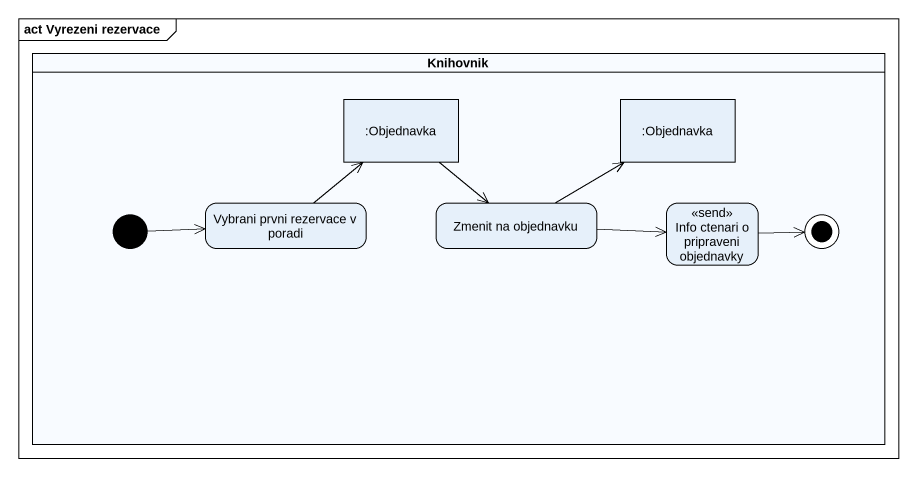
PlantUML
@startuml
mainframe act Vyrezeni rezervace
hide empty description
state Knihovnik <<partition>> {
  state ":Objednavka" as Objednavka <<object>>
  state ":Objednavka" as Objednavka_2 <<object>>
  state "Vybrani prvni rezervace v poradi" as Vybrani_prvni_rezervace_v
  state "Zmenit na objednavku" as Zmenit_na_objednavku
  state "Info ctenari o pripraveni objednavky" as Info_ctenari_o_pripraveni <<send>>
  [*] -right-> Vybrani_prvni_rezervace_v
  Info_ctenari_o_pripraveni -right-> [*]
}
Objednavka --> Zmenit_na_objednavku
Vybrani_prvni_rezervace_v -up-> Objednavka
Zmenit_na_objednavku -right-> Objednavka_2
Zmenit_na_objednavku -right-> Info_ctenari_o_pripraveni
@enduml
